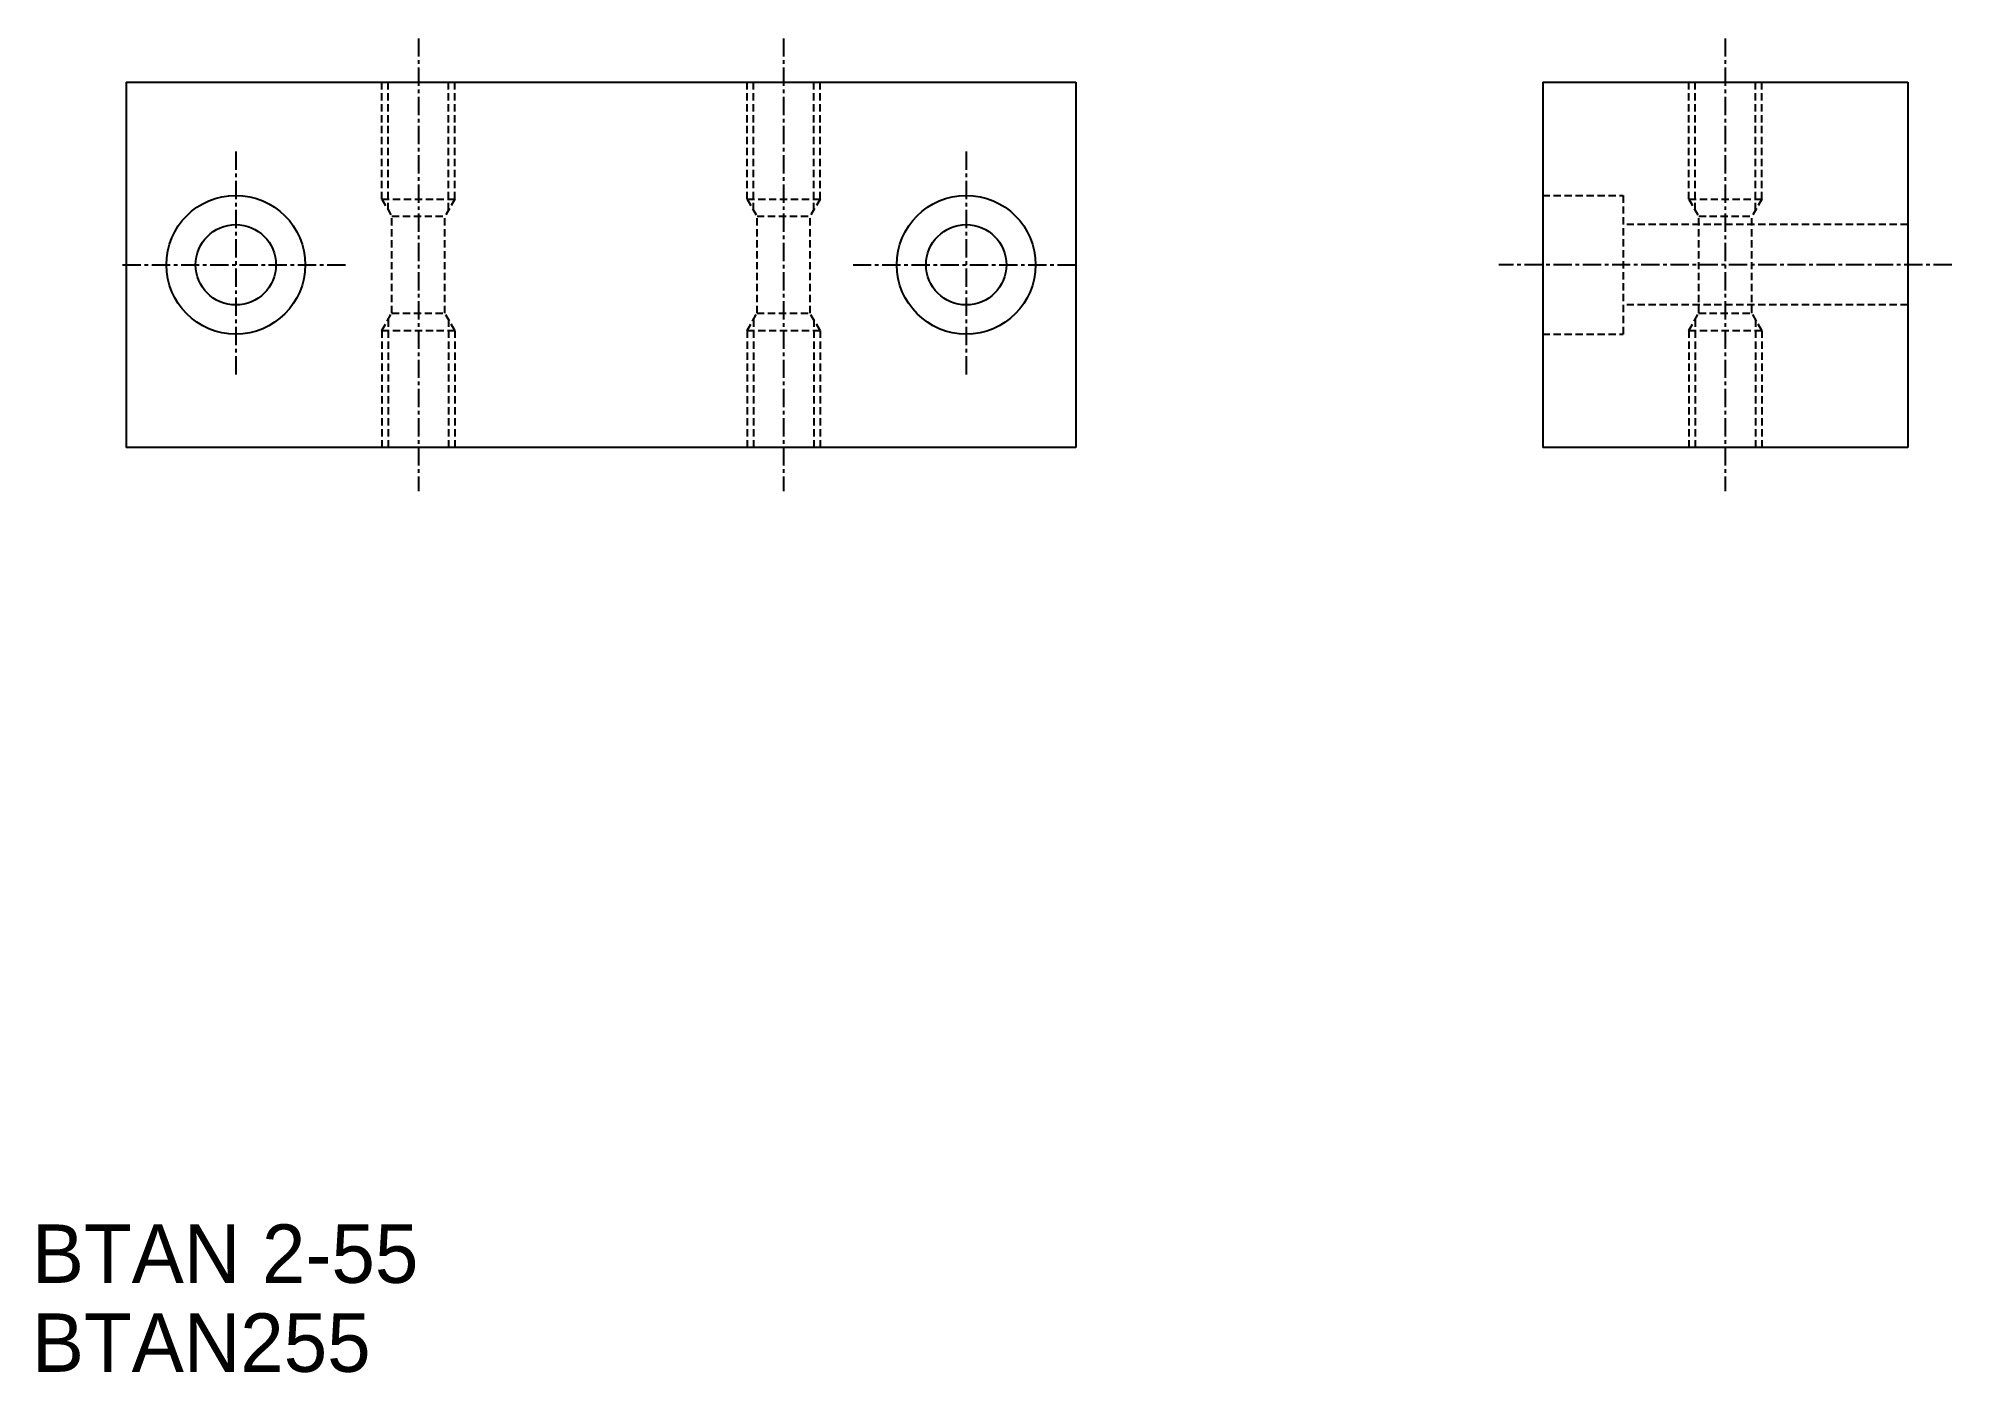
# Model space of a CAD drawing. Extents: x 4012 to 4143, y 16068 to 16159.
import ezdxf

# ---------------------------------------------------------------- set-up
doc = ezdxf.new("R2010")
doc.units = 0
doc.linetypes.add('CENTER', pattern=[2, 1.25, -0.25, 0.25, -0.25])
doc.linetypes.add('DASHED', pattern=[0.75, 0.5, -0.25])
doc.layers.get('0').update_dxf_attribs({"linetype": 'CONTINUOUS'})
doc.layers.add('CENTER', color=1, linetype='CENTER')

msp = doc.modelspace()

# ---------------------------------------------------------------- linework, layer by layer
at = {"color": 7, "linetype": 'CONTINUOUS'}
for p, q in [((4017.56, 16156.43), (4082.56, 16156.43)), ((4017.56, 16156.43), (4017.56, 16131.43)), ((4082.56, 16156.43), (4082.56, 16131.43)), ((4114.52, 16156.43), (4114.52, 16131.43)), ((4114.52, 16156.43), (4139.52, 16156.43)), ((4139.52, 16156.43), (4139.52, 16131.43)), ((4082.56, 16131.43), (4017.56, 16131.43)), ((4139.52, 16131.43), (4114.52, 16131.43))]:
    msp.add_line(p, q, dxfattribs=at)
at = {"color": 3, "linetype": 'DASHED'}
for p, q in [((4035.06, 16148.43), (4035.06, 16156.43)), ((4035.49, 16147.68), (4035.49, 16156.43)), ((4039.62, 16147.68), (4039.62, 16156.43)), ((4040.06, 16148.43), (4040.06, 16156.43)), ((4060.06, 16148.43), (4060.06, 16156.43)), ((4060.49, 16147.68), (4060.49, 16156.43)), ((4064.62, 16147.68), (4064.62, 16156.43)), ((4065.06, 16148.43), (4065.06, 16156.43)), ((4124.52, 16148.43), (4124.52, 16156.43)), ((4124.95, 16147.68), (4124.95, 16156.43)), ((4129.09, 16147.68), (4129.09, 16156.43)), ((4129.52, 16148.43), (4129.52, 16156.43)), ((4035.06, 16148.43), (4040.06, 16148.43)), ((4035.06, 16148.43), (4035.74, 16147.25)), ((4040.06, 16148.43), (4039.37, 16147.25)), ((4060.06, 16148.43), (4060.74, 16147.25)), ((4060.06, 16148.43), (4065.06, 16148.43)), ((4065.06, 16148.43), (4064.37, 16147.25)), ((4114.52, 16148.68), (4120.02, 16148.68)), ((4120.02, 16148.68), (4120.02, 16139.18)), ((4124.52, 16148.43), (4129.52, 16148.43)), ((4124.52, 16148.43), (4125.2, 16147.25)), ((4129.52, 16148.43), (4128.84, 16147.25)), ((4035.74, 16147.25), (4039.37, 16147.25)), ((4035.74, 16140.62), (4035.74, 16147.25)), ((4039.37, 16140.62), (4039.37, 16147.25)), ((4060.74, 16140.62), (4060.74, 16147.25)), ((4060.74, 16147.25), (4064.37, 16147.25)), ((4064.37, 16140.62), (4064.37, 16147.25)), ((4139.52, 16146.68), (4120.02, 16146.68)), ((4125.2, 16147.25), (4128.84, 16147.25)), ((4125.2, 16140.62), (4125.2, 16147.25)), ((4128.84, 16140.62), (4128.84, 16147.25)), ((4139.52, 16141.18), (4120.02, 16141.18)), ((4035.06, 16139.43), (4035.74, 16140.62)), ((4035.49, 16140.18), (4035.49, 16131.43)), ((4035.74, 16140.62), (4039.37, 16140.62)), ((4040.06, 16139.43), (4039.37, 16140.62)), ((4039.62, 16140.18), (4039.62, 16131.43)), ((4060.06, 16139.43), (4060.74, 16140.62)), ((4060.49, 16140.18), (4060.49, 16131.43)), ((4060.74, 16140.62), (4064.37, 16140.62)), ((4065.06, 16139.43), (4064.37, 16140.62)), ((4064.62, 16140.18), (4064.62, 16131.43)), ((4124.52, 16139.43), (4125.2, 16140.62)), ((4124.95, 16140.18), (4124.95, 16131.43)), ((4125.2, 16140.62), (4128.84, 16140.62)), ((4129.52, 16139.43), (4128.84, 16140.62)), ((4129.09, 16140.18), (4129.09, 16131.43)), ((4035.06, 16139.43), (4040.06, 16139.43)), ((4035.06, 16139.43), (4035.06, 16131.43)), ((4040.06, 16139.43), (4040.06, 16131.43)), ((4060.06, 16139.43), (4060.06, 16131.43)), ((4060.06, 16139.43), (4065.06, 16139.43)), ((4065.06, 16139.43), (4065.06, 16131.43)), ((4114.52, 16139.18), (4120.02, 16139.18)), ((4124.52, 16139.43), (4129.52, 16139.43)), ((4124.52, 16139.43), (4124.52, 16131.43)), ((4129.52, 16139.43), (4129.52, 16131.43))]:
    msp.add_line(p, q, dxfattribs=at)
at = {"color": 7, "linetype": 'CONTINUOUS'}
for centre, radius in [((4025.06, 16143.93), 4.75), ((4075.06, 16143.93), 4.75), ((4025.06, 16143.93), 2.75), ((4075.06, 16143.93), 2.75)]:
    msp.add_circle(centre, radius, dxfattribs=at)
at = {"layer": 'CENTER', "color": 1, "linetype": 'CENTER'}
for p, q in [((4037.56, 16159.43), (4037.56, 16128.43)), ((4062.56, 16159.43), (4062.56, 16128.43)), ((4127.02, 16159.43), (4127.02, 16128.43)), ((4025.06, 16151.68), (4025.06, 16136.18)), ((4075.06, 16151.68), (4075.06, 16136.18)), ((4017.31, 16143.93), (4032.81, 16143.93)), ((4067.31, 16143.93), (4082.81, 16143.93)), ((4142.52, 16143.93), (4111.52, 16143.93))]:
    msp.add_line(p, q, dxfattribs=at)

# ---------------------------------------------------------------- texts
at = {"color": 7, "linetype": 'CONTINUOUS'}
for s, p in [('BTAN 2-55', (4011.1, 16074.24)), ('BTAN255', (4011.1, 16068.15))]:
    msp.add_text(s, height=4, dxfattribs=at).set_placement(p)

doc.saveas('drawing.dxf')
